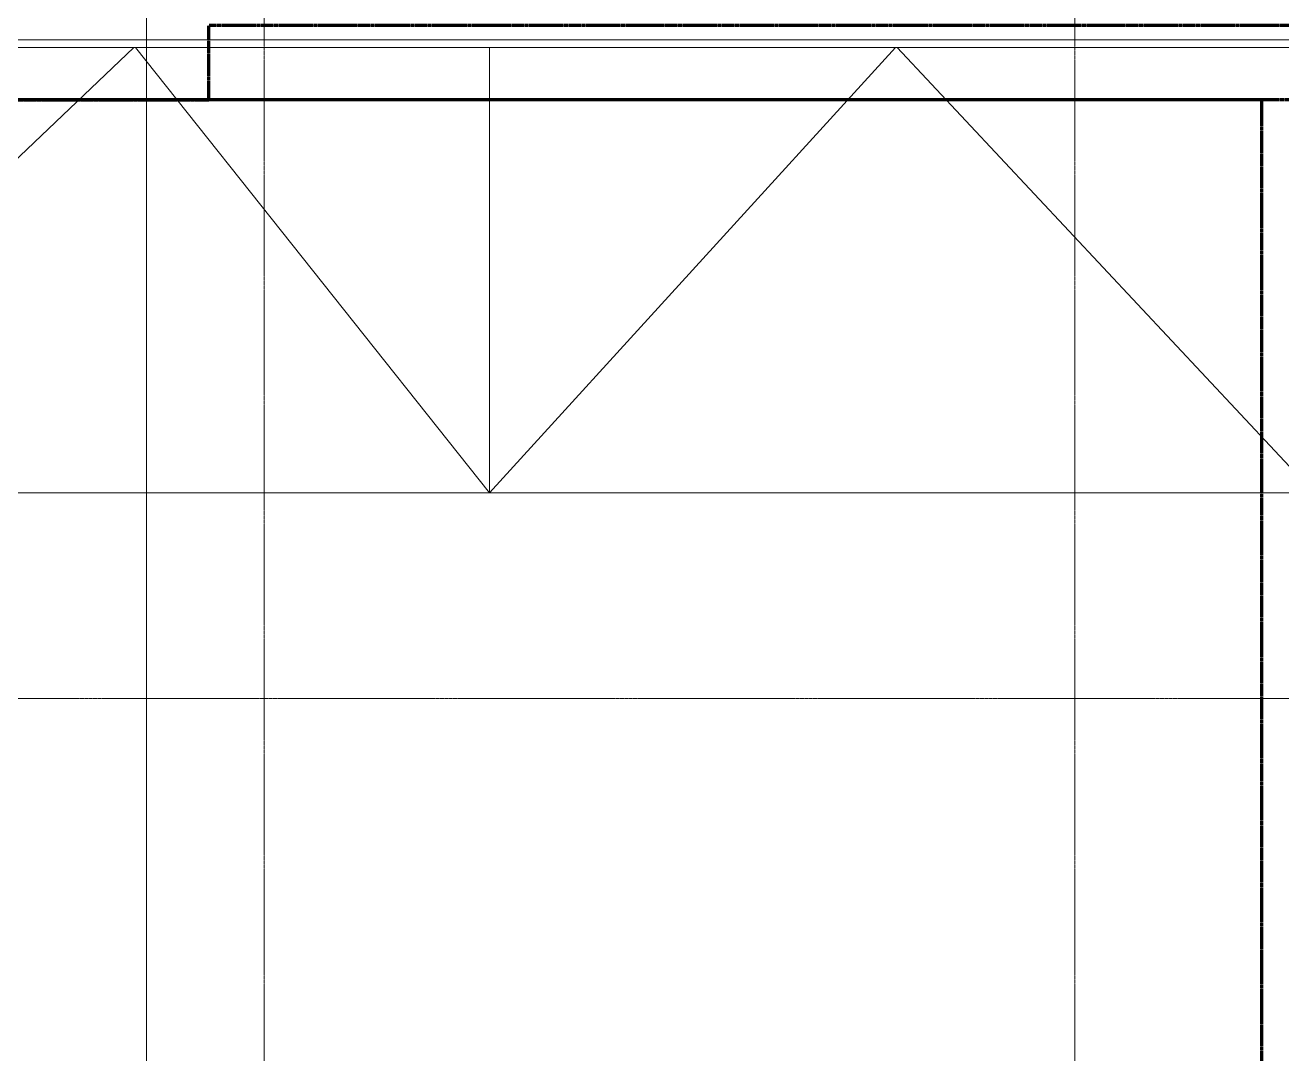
# Model space of a CAD drawing. Header units: inches. Extents: x -4450 to -273, y 9564 to 12971.
# Drawn here: x -2597 to -2090, y 11704 to 12119 of the extents above; entities that cross this region are included whole.
import ezdxf

# ---------------------------------------------------------------- set-up
doc = ezdxf.new("R2010")
doc.units = ezdxf.units.IN
doc.header["$MEASUREMENT"] = 0
for name, pattern in [('Aligning Line 1_8_', [0.25, 0.125, -0.125]), ('Double Dash 3_8_', [1, 0.375, -0.125, 0.125, -0.125, 0.125, -0.125]), ('Grid Line 1_2_', [0.875, 0.5, -0.125, 0.125, -0.125])]:
    doc.linetypes.add(name, pattern=pattern)
for name, color, linetype, lineweight in [('0-1', 7, 'Continuous', 5), ('0-4', 147, 'Aligning Line 1_8_', 9), ('A-ROOF', 132, 'Continuous', 13), ('A-WALL', 113, 'Continuous', 13), ('C-PROP-LINE', 91, 'Double Dash 3_8_', 140), ('C-PROP-LINE-1', 250, 'Double Dash 3_8_', 140), ('G-ANNO-SYMB-3', 111, 'Continuous', 9), ('S-GRID-1', 1, 'Grid Line 1_2_', 9)]:
    doc.layers.add(name, color=color, linetype=linetype, lineweight=lineweight)

# ---------------------------------------------------------------- blocks, each defined once
blk = doc.blocks.new('Family - ___-1870007-FLOOR PLAN - ROOF')
at = {"layer": 'C-PROP-LINE-1'}
for p, q in [((-2522.72, 12088.59), (-2522.72, 12118.59)), ((-2067.92, 12118.59), (-2522.72, 12118.59)), ((-2637.92, 12088.59), (-2522.72, 12088.59))]:
    blk.add_line(p, q, dxfattribs=at)
blk = doc.blocks.new('Family - ___-1870574-FLOOR PLAN - ROOF')
at = {"layer": 'C-PROP-LINE-1'}
for p, q in [((-2097.82, 12088.59), (-3830.72, 12088.59)), ((-2097.82, 11277.29), (-2097.82, 12088.59))]:
    blk.add_line(p, q, dxfattribs=at)
blk = doc.blocks.new('CTR - 1st Phase - Common Walls_rvt-1-FLOOR PLAN - ROOF')
at = {"layer": '0-4'}
for name in ['Family - ___-1870007-FLOOR PLAN - ROOF', 'Family - ___-1870574-FLOOR PLAN - ROOF']:
    blk.add_blockref(name, (0, 0), dxfattribs=at)
blk = doc.blocks.new('Basic Wall _ EXT - FIBER CEMENT - SMALL - ___-1820300-FLOOR PLAN - ROOF')
at = {"layer": 'A-WALL'}
blk.add_line((-3854.91, 12112.78), (-2073.73, 12112.78), dxfattribs=at)
blk = doc.blocks.new('Family - ___-1878392-FLOOR PLAN - ROOF')
at = {"layer": 'C-PROP-LINE'}
blk.add_line((-3833.41, 12088.69), (-613.69, 12088.69), dxfattribs=at)

msp = doc.modelspace()

# ---------------------------------------------------------------- linework, layer by layer
at = {"layer": 'A-ROOF'}
for p, q in [((-2742.24, 11930.09), (-2552.97, 12109.71)), ((-2552.28, 12109.71), (-2409.52, 11930.09)), ((-2409.52, 11930.09), (-2409.52, 12109.71)), ((-2409.52, 11930.09), (-2245.69, 12109.71)), ((-2245, 12109.71), (-2076.8, 11930.09)), ((-2076.8, 11930.09), (-3407.67, 11930.09))]:
    msp.add_line(p, q, dxfattribs=at)
at = {"layer": 'A-WALL'}
msp.add_line((-2076.8, 12109.71), (-3851.85, 12109.71), dxfattribs=at)
at = {"layer": 'G-ANNO-SYMB-3'}
msp.add_line((-2547.82, 9666.83), (-2547.82, 12328.75), dxfattribs=at)
at = {"layer": 'S-GRID-1'}
for p, q in [((-2500.32, 9836.18), (-2500.32, 12413.74)), ((-2173.32, 9836.18), (-2173.32, 12413.74)), ((-464.45, 11847.19), (-4316.34, 11847.19))]:
    msp.add_line(p, q, dxfattribs=at)

# ---------------------------------------------------------------- block references
at = {"layer": '0-1'}
msp.add_blockref('CTR - 1st Phase - Common Walls_rvt-1-FLOOR PLAN - ROOF', (0, 0), dxfattribs=at)
at = {"layer": 'A-WALL'}
msp.add_blockref('Basic Wall _ EXT - FIBER CEMENT - SMALL - ___-1820300-FLOOR PLAN - ROOF', (0, 0), dxfattribs=at)
at = {"layer": 'C-PROP-LINE'}
msp.add_blockref('Family - ___-1878392-FLOOR PLAN - ROOF', (0, 0), dxfattribs=at)

doc.saveas('drawing.dxf')
